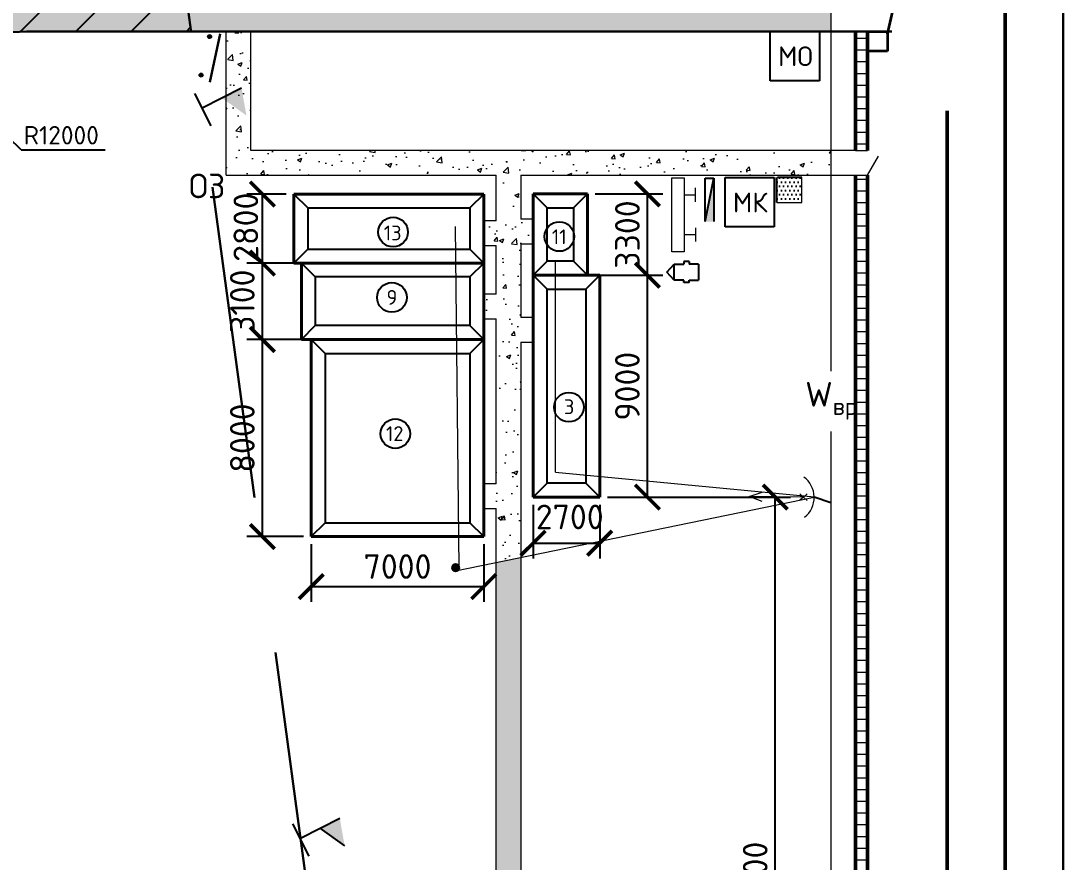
# Model space of a CAD drawing. Header units: millimetres. Extents: x -782 to 10910, y 3841 to 13237.
# Drawn here: x 6469.5 to 6554, y 9159.2 to 9227.5 of the extents above; entities that cross this region are included whole.
import ezdxf

# ---------------------------------------------------------------- set-up
doc = ezdxf.new("R2010")
doc.units = ezdxf.units.MM
doc.linetypes.add('штриховая2', pattern=[9.525, 6.35, -3.175])
for name, color, linetype, lineweight in [('0.2 сетевой', 7, 'Continuous', 20), ('красный', 1, 'Continuous', 30), ('Оbводка', 1, 'Continuous', 90), ('Тонкая 0.3', 140, 'Continuous', 25)]:
    doc.layers.add(name, color=color, linetype=linetype, lineweight=lineweight)
doc.layers.add('1', color=7, linetype='Continuous')
doc.layers.add('Системный слой', color=7, linetype='Continuous')
doc.styles.add('2.5', font='isocpeur.ttf', dxfattribs={"height": 2})
doc.styles.add('Isocpeur', font='isocpeur.ttf')
doc.dimstyles.new('М500 стройгенп', dxfattribs={"dimtxt": 2, "dimasz": 2, "dimexe": 1.25, "dimexo": 0.625, "dimtad": 1, "dimlfac": 500, "dimtxsty": '2.5', "dimblk": 'ARCHTICK', "dimcen": 2.5, "dimadec": 0, "dimazin": 0, "dimtfac": 1, "dimtmove": 0, "dimatfit": 3, "dimfxl": 1, "dimarcsym": 0})
pattern_1 = [(50, (6851.526, 4552.808), (4.5546167, -0.398477), [0.47625, -5.23875]), (355, (6851.526, 4552.808), (-0.8810855, 4.776421), [0.381, -4.1910146]), (100.45144, (6851.9056, 4552.775), (3.673531, 4.377944), [0.40475, -4.452256]), (46.1842, (6851.526, 4554.078), (6.776976, -1.051058), [0.714375, -7.858125]), (96.63556, (6852.091, 4553.9905), (5.935103, 6.185653), [0.607126, -6.67839]), (351.18415, (6851.526, 4554.078), (5.935103, 6.185653), [0.571499, -6.286493]), (21, (6852.161, 4553.7606), (3.7903598, -2.55663), [0.47625, -5.23875]), (326, (6852.161, 4553.7606), (1.5450507, 4.604699), [0.381, -4.191]), (71.45144, (6852.477, 4553.5475), (5.3354105, 2.0480692), [0.40475, -4.4522484]), (37.5, (6851.526, 4552.808), (0.0772151, 2.11387597), [0, -4.1402, 0, -4.2545, 0, -4.206875]), (7.5, (6851.526, 4552.808), (1.6704916, 2.5045144), [0, -2.4257, 0, -4.04495, 0, -1.603375]), (327.5, (6850.11, 4552.808), (3.3897649, -0.1432186), [0, -1.5875, 0, -4.953, 0, -6.57225]), (317.5, (6849.475, 4552.808), (3.7032295, 0.6356623), [0, -2.06375, 0, -3.2893, 0, -4.66725])]
pattern_2 = [(50, (4026.885, 5926.6053), (3.6436934, -0.3187817), [0.381, -4.191]), (355, (4026.885, 5926.6053), (-0.7048684, 3.821137), [0.3048, -3.3528117]), (100.45144, (4027.1887, 5926.5787), (2.938825, 3.502355), [0.3238002, -3.561805]), (46.1842, (4026.885, 5927.6213), (5.421581, -0.8408466), [0.5715, -6.2865]), (96.63556, (4027.337, 5927.551), (4.748083, 4.9485225), [0.4857005, -5.342712]), (351.18415, (4026.885, 5927.621), (4.748083, 4.9485225), [0.457199, -5.029195]), (21, (4027.393, 5927.3673), (3.0322878, -2.045304), [0.381, -4.191]), (326, (4027.393, 5927.3673), (1.2360406, 3.6837593), [0.3048, -3.3528]), (71.451445, (4027.6458, 5927.197), (4.2683284, 1.6384554), [0.3238002, -3.5617988]), (37.5, (4026.885, 5926.6053), (0.06177207, 1.69110078), [0, -3.31216, 0, -3.4036, 0, -3.3655]), (7.5, (4026.885, 5926.6053), (1.33639325, 2.0036115), [0, -1.94056, 0, -3.23596, 0, -1.2827]), (327.5, (4025.7522, 5926.6053), (2.7118119, -0.1145749), [0, -1.27, 0, -3.9624, 0, -5.2578]), (317.5, (4025.2442, 5926.6053), (2.9625836, 0.5085298), [0, -1.651, 0, -2.63144, 0, -3.7338])]

# ---------------------------------------------------------------- blocks, each defined once
blk = doc.blocks.new('_ArchTick')
at = {"color": 0, "linetype": 'ByBlock', "const_width": 0.15}
blk.add_lwpolyline([(-0.5, -0.5), (0.5, 0.5)], dxfattribs=at)
blk = doc.blocks.new('*D589')
at = {"color": 0, "lineweight": -2, "transparency": 16777216}
for p, q in [((6517.06, 9188.827), (6531.926, 9188.827)), ((6530.676, 9125.797), (6530.676, 9188.827)), ((6520.205, 9125.797), (6531.926, 9125.797))]:
    blk.add_line(p, q, dxfattribs=at)
at = {"layer": 'Defpoints', "color": 0, "lineweight": -3, "transparency": 16777216}
for p in [(6516.435, 9188.827), (6530.676, 9188.827), (6519.58, 9125.797)]:
    blk.add_point(p, dxfattribs=at)
at = {"color": 0, "lineweight": -2, "transparency": 16777216, "xscale": 2, "yscale": 2, "zscale": 2}
for p, rotation in [((6530.676, 9188.827), 90), ((6530.676, 9125.797), 270)]:
    blk.add_blockref('_ArchTick', p, dxfattribs=dict(at, rotation=rotation))
at = {"color": 0, "lineweight": 20, "transparency": 16777216, "insert": (6529.051, 9157.312), "char_height": 2, "attachment_point": 5, "rotation": 90, "style": '2.5'}
blk.add_mtext('38500', dxfattribs=at)
blk = doc.blocks.new('*D611')
at = {"color": 0, "lineweight": -2, "transparency": 16777216}
for p, q in [((6517.06, 9206.827), (6521.557, 9206.827)), ((6520.307, 9188.827), (6520.307, 9206.827)), ((6517.06, 9188.827), (6521.557, 9188.827))]:
    blk.add_line(p, q, dxfattribs=at)
at = {"layer": 'Defpoints', "color": 0, "lineweight": -3, "transparency": 16777216}
for p in [(6516.435, 9206.827), (6520.307, 9206.827), (6516.435, 9188.827)]:
    blk.add_point(p, dxfattribs=at)
at = {"color": 0, "lineweight": -2, "transparency": 16777216, "xscale": 2, "yscale": 2, "zscale": 2}
for p, rotation in [((6520.307, 9206.827), 90), ((6520.307, 9188.827), 270)]:
    blk.add_blockref('_ArchTick', p, dxfattribs=dict(at, rotation=rotation))
at = {"color": 0, "lineweight": 20, "transparency": 16777216, "insert": (6518.682, 9197.827), "char_height": 2, "attachment_point": 5, "rotation": 90, "style": '2.5'}
blk.add_mtext('9000', dxfattribs=at)
blk = doc.blocks.new('*D612')
at = {"color": 0, "lineweight": -2, "transparency": 16777216}
for p, q in [((6516.06, 9213.427), (6521.557, 9213.427)), ((6520.307, 9206.827), (6520.307, 9213.427)), ((6516.06, 9206.827), (6521.557, 9206.827))]:
    blk.add_line(p, q, dxfattribs=at)
at = {"layer": 'Defpoints', "color": 0, "lineweight": -3, "transparency": 16777216}
for p in [(6515.435, 9213.427), (6520.307, 9213.427), (6515.435, 9206.827)]:
    blk.add_point(p, dxfattribs=at)
at = {"color": 0, "lineweight": -2, "transparency": 16777216, "xscale": 2, "yscale": 2, "zscale": 2}
for p, rotation in [((6520.307, 9213.427), 90), ((6520.307, 9206.827), 270)]:
    blk.add_blockref('_ArchTick', p, dxfattribs=dict(at, rotation=rotation))
at = {"color": 0, "lineweight": 20, "transparency": 16777216, "insert": (6518.682, 9210.127), "char_height": 2, "attachment_point": 5, "rotation": 90, "style": '2.5'}
blk.add_mtext('3300', dxfattribs=at)
blk = doc.blocks.new('*D613')
at = {"color": 0, "lineweight": -2, "transparency": 16777216}
for p, q in [((6493.035, 9184.994), (6493.035, 9180.32)), ((6507.035, 9184.994), (6507.035, 9180.32)), ((6493.035, 9181.57), (6507.035, 9181.57))]:
    blk.add_line(p, q, dxfattribs=at)
at = {"layer": 'Defpoints', "color": 0, "lineweight": -3, "transparency": 16777216}
for p in [(6493.035, 9185.619), (6507.035, 9185.619), (6507.035, 9181.57)]:
    blk.add_point(p, dxfattribs=at)
at = {"color": 0, "lineweight": -2, "transparency": 16777216, "xscale": 2, "yscale": 2, "zscale": 2, "rotation": 180}
blk.add_blockref('_ArchTick', (6493.035, 9181.57), dxfattribs=at)
at = {"color": 0, "lineweight": -2, "transparency": 16777216, "xscale": 2, "yscale": 2, "zscale": 2}
blk.add_blockref('_ArchTick', (6507.035, 9181.57), dxfattribs=at)
at = {"color": 0, "lineweight": 20, "transparency": 16777216, "insert": (6500.035, 9183.195), "char_height": 2, "attachment_point": 5, "style": '2.5'}
blk.add_mtext('7000', dxfattribs=at)
blk = doc.blocks.new('*D614')
at = {"color": 0, "lineweight": -2, "transparency": 16777216}
for p, q in [((6511.035, 9188.202), (6511.035, 9183.838)), ((6516.435, 9188.202), (6516.435, 9183.838)), ((6511.035, 9185.088), (6516.435, 9185.088))]:
    blk.add_line(p, q, dxfattribs=at)
at = {"layer": 'Defpoints', "color": 0, "lineweight": -3, "transparency": 16777216}
for p in [(6511.035, 9188.827), (6516.435, 9188.827), (6516.435, 9185.088)]:
    blk.add_point(p, dxfattribs=at)
at = {"color": 0, "lineweight": -2, "transparency": 16777216, "xscale": 2, "yscale": 2, "zscale": 2, "rotation": 180}
blk.add_blockref('_ArchTick', (6511.035, 9185.088), dxfattribs=at)
at = {"color": 0, "lineweight": -2, "transparency": 16777216, "xscale": 2, "yscale": 2, "zscale": 2}
blk.add_blockref('_ArchTick', (6516.435, 9185.088), dxfattribs=at)
at = {"color": 0, "lineweight": 20, "transparency": 16777216, "insert": (6514.004, 9187.216), "char_height": 2, "attachment_point": 5, "style": '2.5'}
blk.add_mtext('2700', dxfattribs=at)
blk = doc.blocks.new('*D615')
at = {"color": 0, "lineweight": -2, "transparency": 16777216}
for p, q in [((6492.41, 9201.619), (6487.823, 9201.619)), ((6489.073, 9185.619), (6489.073, 9201.619)), ((6492.41, 9185.619), (6487.823, 9185.619))]:
    blk.add_line(p, q, dxfattribs=at)
at = {"layer": 'Defpoints', "color": 0, "lineweight": -3, "transparency": 16777216}
for p in [(6489.073, 9201.619), (6493.035, 9201.619), (6493.035, 9185.619)]:
    blk.add_point(p, dxfattribs=at)
at = {"color": 0, "lineweight": -2, "transparency": 16777216, "xscale": 2, "yscale": 2, "zscale": 2}
for p, rotation in [((6489.073, 9201.619), 90), ((6489.073, 9185.619), 270)]:
    blk.add_blockref('_ArchTick', p, dxfattribs=dict(at, rotation=rotation))
at = {"color": 0, "lineweight": 20, "transparency": 16777216, "insert": (6487.448, 9193.619), "char_height": 2, "attachment_point": 5, "rotation": 90, "style": '2.5'}
blk.add_mtext('8000', dxfattribs=at)
blk = doc.blocks.new('*D616')
at = {"color": 0, "lineweight": -2, "transparency": 16777216}
for p, q in [((6491.613, 9207.819), (6487.823, 9207.819)), ((6489.073, 9201.622), (6489.073, 9207.819)), ((6491.613, 9201.622), (6487.823, 9201.622))]:
    blk.add_line(p, q, dxfattribs=at)
at = {"layer": 'Defpoints', "color": 0, "lineweight": -3, "transparency": 16777216}
for p in [(6489.073, 9207.819), (6492.238, 9207.819), (6492.238, 9201.622)]:
    blk.add_point(p, dxfattribs=at)
at = {"color": 0, "lineweight": -2, "transparency": 16777216, "xscale": 2, "yscale": 2, "zscale": 2}
for p, rotation in [((6489.073, 9207.819), 90), ((6489.073, 9201.622), 270)]:
    blk.add_blockref('_ArchTick', p, dxfattribs=dict(at, rotation=rotation))
at = {"color": 0, "lineweight": 20, "transparency": 16777216, "insert": (6487.448, 9204.72), "char_height": 2, "attachment_point": 5, "rotation": 90, "style": '2.5'}
blk.add_mtext('3100', dxfattribs=at)
blk = doc.blocks.new('*D617')
at = {"color": 0, "lineweight": -2, "transparency": 16777216}
for p, q in [((6491.01, 9213.419), (6487.823, 9213.419)), ((6489.073, 9207.819), (6489.073, 9213.419)), ((6491.01, 9207.819), (6487.823, 9207.819))]:
    blk.add_line(p, q, dxfattribs=at)
at = {"layer": 'Defpoints', "color": 0, "lineweight": -3, "transparency": 16777216}
for p in [(6489.073, 9213.419), (6491.635, 9213.419), (6491.635, 9207.819)]:
    blk.add_point(p, dxfattribs=at)
at = {"color": 0, "lineweight": -2, "transparency": 16777216, "xscale": 2, "yscale": 2, "zscale": 2}
for p, rotation in [((6489.073, 9213.419), 90), ((6489.073, 9207.819), 270)]:
    blk.add_blockref('_ArchTick', p, dxfattribs=dict(at, rotation=rotation))
at = {"color": 0, "lineweight": 20, "transparency": 16777216, "insert": (6487.733, 9210.723), "char_height": 2, "attachment_point": 5, "rotation": 90, "style": '2.5'}
blk.add_mtext('2800', dxfattribs=at)

msp = doc.modelspace()

# ---------------------------------------------------------------- hatches: boundary and pattern name
at = {"lineweight": 20}
h = msp.add_hatch(dxfattribs=at)
h.set_pattern_fill('AR-CONC', color=256, scale=0.02)
h.set_pattern_definition(pattern_2)
h.paths.add_polyline_path([(6513.781172, 9021.404385), (6512.781172, 9021.404385), (6512.781172, 9025.404375), (6513.781172, 9025.404375), (6513.781172, 9027.404375), (6512.781172, 9027.404375), (6512.781172, 9031.404365), (6513.781172, 9031.404365), (6513.781172, 9033.404365), (6512.781172, 9033.404365), (6512.781172, 9037.404355), (6513.781172, 9037.404355), (6513.781172, 9039.404355), (6512.781172, 9039.404355), (6512.781172, 9042.764344), (6513.781172, 9042.764344), (6513.781172, 9044.764344), (6512.781172, 9044.764344), (6512.781172, 9048.601544), (6510.781172, 9048.601544), (6510.781172, 9021.404385), (6492.070904, 9021.404385), (6492.070904, 9028.01465), (6510.781172, 9028.01465), (6510.781172, 9030.01465), (6508.270877, 9030.01465), (6508.270877, 9031.014535), (6506.270877, 9031.014592), (6506.270877, 9030.01465), (6502.870886, 9030.01465), (6502.870886, 9031.01465), (6500.870886, 9031.01465), (6500.870886, 9030.01465), (6497.470895, 9030.01465), (6497.470895, 9031.01465), (6495.470895, 9031.01465), (6495.470895, 9030.01465), (6492.070904, 9030.01465), (6492.070904, 9031.01465), (6490.070904, 9031.01465), (6490.070904, 9030.01465), (6490.070904, 9028.01465), (6490.070904, 9016.61547), (6492.070904, 9016.61547), (6492.070904, 9019.404385), (6510.781172, 9019.404385), (6510.781172, 9016.61547), (6512.781172, 9016.61547), (6512.781172, 9019.404385), (6513.781172, 9019.404385)])
h.paths.add_polyline_path([(6512.781172, 9050.814465), (6510.035111, 9050.814465), (6510.035111, 9053.551762), (6508.035111, 9053.551762), (6508.035111, 9048.814465), (6510.781172, 9048.814465), (6510.781172, 9048.601544), (6512.781172, 9048.601544)])
h.paths.add_polyline_path([(6510.035111, 9057.142529), (6508.035111, 9057.142529), (6508.035111, 9053.551762), (6510.035111, 9053.551762)])
h.paths.add_polyline_path([(6510.035111, 9106.48407), (6513.172605, 9106.48407), (6513.172605, 9108.48407), (6510.035111, 9108.48407), (6510.035111, 9119.838838), (6508.035111, 9118.245306), (6508.035111, 9099.699074), (6507.035111, 9099.699074), (6507.035111, 9097.699074), (6508.035111, 9097.699074), (6508.035111, 9093.924772), (6507.035111, 9093.924772), (6507.035111, 9092.441175), (6507.035111, 9091.924772), (6508.035111, 9091.924772), (6508.035111, 9088.169466), (6507.035111, 9088.169466), (6507.035111, 9086.841184), (6507.035111, 9086.169466), (6508.035111, 9086.169466), (6508.035111, 9057.142529), (6510.035111, 9057.142529)])
h.paths.add_polyline_path([(6510.035111, 9154.325265), (6508.035111, 9154.325265), (6508.035111, 9152.334496), (6510.035111, 9152.334496)])
h.paths.add_polyline_path([(6510.035111, 9156.316034), (6508.035111, 9156.316034), (6508.035111, 9154.325265), (6510.035111, 9154.325265)])
h.paths.add_polyline_path([(6510.035111, 9183.905936), (6508.035111, 9183.494355), (6508.035111, 9156.316034), (6510.035111, 9156.316034)])
h.paths.add_polyline_path([(6360.57102, 9024.340223), (6363.571015, 9024.340223), (6363.571015, 9027.220218), (6360.57102, 9027.220218)], flags=9)
h.paths.add_polyline_path([(6357.528508, 9214.556619), (6360.768503, 9214.556619), (6360.768503, 9217.436615), (6357.528508, 9217.436615)], flags=9)
h.paths.add_polyline_path([(6231.332662, 9218.900235), (6234.572656, 9218.900235), (6234.572656, 9221.78023), (6231.332662, 9221.78023)], flags=9)
h.paths.add_polyline_path([(6231.272662, 9024.340223), (6234.632656, 9024.340223), (6234.632656, 9027.220218), (6231.272662, 9027.220218)], flags=9)
h.paths.add_polyline_path([(6471.45222, 9024.340223), (6474.692215, 9024.340223), (6474.692215, 9027.220218), (6471.45222, 9027.220218)], flags=9)
h.paths.add_polyline_path([(6490.987901, 9218.900235), (6493.987896, 9218.900235), (6493.987896, 9221.78023), (6490.987901, 9221.78023)], flags=9)
h.paths.add_polyline_path([(6517.79397, 9051.516969), (6521.99397, 9051.516969), (6521.99397, 9056.316969), (6517.79397, 9056.316969)], flags=9)
h.paths.add_polyline_path([(6517.723695, 9055.572645), (6521.923695, 9055.572645), (6521.923695, 9060.372645), (6517.723695, 9060.372645)], flags=9)
h.paths.add_polyline_path([(6208.176784, 9114.453668), (6213.196784, 9114.453668), (6213.196784, 9120.067002), (6208.176784, 9120.067002)], flags=9)
h.paths.add_polyline_path([(6365.325555, 9253.671465), (6370.345555, 9253.671465), (6370.345555, 9259.284798), (6365.325555, 9259.284798)], flags=9)
h.paths.add_polyline_path([(6516.251567, 9149.195588), (6519.451567, 9149.195588), (6519.451567, 9153.995588), (6516.251567, 9153.995588)], flags=9)
h.paths.add_polyline_path([(6516.562407, 9152.152843), (6519.162407, 9152.152843), (6519.162407, 9156.952843), (6516.562407, 9156.952843)], flags=9)
h.paths.add_polyline_path([(6516.415697, 9155.066176), (6519.015697, 9155.066176), (6519.015697, 9159.866176), (6516.415697, 9159.866176)], flags=9)
h.paths.add_polyline_path([(6495.873183, 9092.355936), (6499.233177, 9092.355936), (6499.233177, 9095.235931), (6495.873183, 9095.235931)], flags=9)
h.paths.add_polyline_path([(6495.873183, 9052.224711), (6499.353177, 9052.224711), (6499.353177, 9055.104706), (6495.873183, 9055.104706)], flags=9)
h.paths.add_polyline_path([(6527.263828, 9052.224711), (6530.623822, 9052.224711), (6530.623822, 9055.104706), (6527.263828, 9055.104706)], flags=9)
h.paths.add_polyline_path([(6485.615096, 9239.065095), (6487.655093, 9239.065095), (6487.655093, 9241.94509), (6485.615096, 9241.94509)], flags=9)
h.paths.add_polyline_path([(6519.363728, 9132.893055), (6521.403725, 9132.893055), (6521.403725, 9135.77305), (6519.363728, 9135.77305)], flags=9)
h.paths.add_polyline_path([(6518.932387, 9095.392238), (6520.972384, 9095.392238), (6520.972384, 9098.272233), (6518.932387, 9098.272233)], flags=9)
h.paths.add_polyline_path([(6500.354024, 9035.791606), (6501.914022, 9035.791606), (6501.914022, 9038.671602), (6500.354024, 9038.671602)], flags=25)
h.paths.add_polyline_path([(6489.934946, 9036.095319), (6491.374944, 9036.095319), (6491.374944, 9038.975315), (6489.934946, 9038.975315)], flags=9)
h.paths.add_polyline_path([(6494.954033, 9035.791606), (6496.514031, 9035.791606), (6496.514031, 9038.671602), (6494.954033, 9038.671602)], flags=25)
h.paths.add_polyline_path([(6512.254757, 9208.566535), (6514.054754, 9208.566535), (6514.054754, 9211.446531), (6512.254757, 9211.446531)], flags=9)
h.paths.add_polyline_path([(6518.91799, 9042.751817), (6520.357988, 9042.751817), (6520.357988, 9045.631812), (6518.91799, 9045.631812)], flags=9)
h.paths.add_polyline_path([(6506.944759, 9235.949613), (6509.104755, 9235.949613), (6509.104755, 9238.829609), (6506.944759, 9238.829609)], flags=9)
h.paths.add_polyline_path([(6500.82283, 9120.110239), (6502.862826, 9120.110239), (6502.862826, 9122.990234), (6500.82283, 9122.990234)], flags=9)
h.paths.add_polyline_path([(6496.686391, 9240.311002), (6498.726387, 9240.311002), (6498.726387, 9243.190998), (6496.686391, 9243.190998)], flags=9)
h.paths.add_polyline_path([(6503.568085, 9086.684285), (6505.008082, 9086.684285), (6505.008082, 9089.564281), (6503.568085, 9089.564281)], flags=9)
h.paths.add_polyline_path([(6519.510105, 9019.879181), (6520.710103, 9019.879181), (6520.710103, 9022.759176), (6519.510105, 9022.759176)], flags=9)
h.paths.add_polyline_path([(6513.239592, 9194.776921), (6514.67959, 9194.776921), (6514.67959, 9197.656917), (6513.239592, 9197.656917)], flags=9)
h.paths.add_polyline_path([(6498.624572, 9208.88051), (6500.664569, 9208.88051), (6500.664569, 9211.760506), (6498.624572, 9211.760506)], flags=9)
h.paths.add_polyline_path([(6498.78591, 9192.596245), (6500.825907, 9192.596245), (6500.825907, 9195.47624), (6498.78591, 9195.47624)], flags=9)
h.paths.add_polyline_path([(6498.863272, 9203.6489), (6500.30327, 9203.6489), (6500.30327, 9206.528895), (6498.863272, 9206.528895)], flags=9)
h.paths.add_polyline_path([(6510.659934, 9001.033636), (6512.099931, 9001.033636), (6512.099931, 9003.913631), (6510.659934, 9003.913631)], flags=9)
h.paths.add_polyline_path([(6519.279173, 9031.96328), (6520.479171, 9031.96328), (6520.479171, 9034.843275), (6519.279173, 9034.843275)], flags=9)
h.paths.add_polyline_path([(6519.510105, 9025.879171), (6520.710103, 9025.879171), (6520.710103, 9028.759166), (6519.510105, 9028.759166)], flags=9)
h.paths.add_polyline_path([(6518.91799, 9037.351826), (6520.357988, 9037.351826), (6520.357988, 9040.231821), (6518.91799, 9040.231821)], flags=9)
h.paths.add_polyline_path([(6505.701501, 9036.45192), (6507.741498, 9036.45192), (6507.741498, 9039.331915), (6505.701501, 9039.331915)], flags=25)
h.paths.add_polyline_path([(6503.568085, 9097.884267), (6505.008082, 9097.884267), (6505.008082, 9100.764262), (6503.568085, 9100.764262)], flags=9)
h.paths.add_polyline_path([(6503.568085, 9092.284276), (6505.008082, 9092.284276), (6505.008082, 9095.164271), (6503.568085, 9095.164271)], flags=9)
h.paths.add_polyline_path([(6508.035111, 9152.334496), (6508.035111, 9118.245306), (6510.035111, 9119.838838), (6510.035111, 9152.334496)])
h = msp.add_hatch(dxfattribs=at)
h.set_pattern_fill('ANSI31', color=256, scale=0.3, angle=135)
h.set_pattern_definition([(180, (4026.8851, 5926.6053), (-2e-16, -0.9525), [])])
h.paths.add_polyline_path([(6538.172605, 9259.344312), (6537.172605, 9258.344312), (6537.172605, 9233.61547), (6538.172605, 9233.61547)])
h.paths.add_polyline_path([(6538.172605, 9053.551762), (6537.172605, 9053.551762), (6537.172605, 9016.61547), (6538.172605, 9016.61547)])
h.paths.add_polyline_path([(6538.172605, 9009.61547), (6537.172605, 9009.61547), (6537.172605, 8986.401359), (6538.172605, 8985.401359)])
h.paths.add_polyline_path([(6538.172605, 9057.142529), (6537.172605, 9057.142529), (6537.172605, 9053.551762), (6538.172605, 9053.551762)])
h.paths.add_polyline_path([(6538.172605, 9152.334496), (6537.172605, 9152.334496), (6537.172605, 9057.142529), (6538.172605, 9057.142529)])
h.paths.add_polyline_path([(6538.172605, 9154.325265), (6537.172605, 9154.325265), (6537.172605, 9152.334496), (6538.172605, 9152.334496)])
h.paths.add_polyline_path([(6538.172605, 9156.316034), (6537.172605, 9156.316034), (6537.172605, 9154.325265), (6538.172605, 9154.325265)])
h.paths.add_polyline_path([(6538.172605, 9226.61547), (6537.172605, 9226.61547), (6537.172605, 9218.568271), (6538.172605, 9218.568271)])
h.paths.add_polyline_path([(6537.172605, 9216.939077), (6538.172605, 9216.939077), (6538.172605, 9218.568271), (6537.172605, 9218.568271)])
h.paths.add_polyline_path([(6538.172605, 9214.939077), (6537.172605, 9214.939077), (6537.172605, 9156.316034), (6538.172605, 9156.316034)])
at = {"lineweight": 25}
h = msp.add_hatch(dxfattribs=at)
h.set_pattern_fill('AR-CONC', color=256, scale=0.025)
h.set_pattern_definition(pattern_1)
edge = h.paths.add_edge_path()
edge.add_line((6498.522421, 9239.61547), (6482.522421, 9239.61547))
edge.add_arc((6472.130116, 9245.61547), 12, 322.94344259, 330, ccw=False)
edge.add_line((6481.706609, 9238.384233), (6483.300888, 9226.61547))
edge.add_line((6483.300888, 9226.61547), (6488.14828, 9226.61547))
edge.add_line((6488.14828, 9226.61547), (6535.172605, 9226.61547))
edge.add_line((6535.172605, 9226.61547), (6535.172605, 9233.61547))
edge.add_line((6535.172605, 9233.61547), (6532.168343, 9233.61547))
edge.add_line((6532.168343, 9233.61547), (6508.914725, 9233.61547))
edge.add_arc((6508.914725, 9245.61547), 12, 210, 270, ccw=False)
edge = h.paths.add_edge_path()
edge.add_arc((6472.130116, 9245.61547), 12, 270, 322.94344259, ccw=False)
edge.add_line((6472.130116, 9233.61547), (6242.782486, 9233.61547))
edge.add_line((6242.782486, 9233.61547), (6241.825525, 9226.61547))
edge.add_line((6241.825525, 9226.61547), (6260.671008, 9226.61547))
edge.add_arc((6260.671008, 9214.615084), 12.000386, 43.87205531, 90, ccw=False)
edge.add_line((6269.321957, 9222.931955), (6269.472099, 9224.030218))
edge.add_arc((6269.688817, 9225.61547), 1.599997, 180, 262.21542913, ccw=False)
edge.add_arc((6269.688817, 9225.61547), 1.599997, 0, 180, ccw=False)
edge.add_line((6271.288814, 9225.61547), (6453.871122, 9225.61547))
edge.add_arc((6455.471119, 9225.61547), 1.599997, 0, 180, ccw=False)
edge.add_arc((6455.471119, 9225.61547), 1.599997, -83.51900907, 0, ccw=False)
edge.add_line((6455.651717, 9224.025698), (6455.969685, 9221.678496))
edge.add_arc((6465.736596, 9216.209558), 11.19383, 68.24656364, 150.75355209, ccw=False)
edge.add_line((6469.885177, 9226.606245), (6483.300888, 9226.61547))
edge.add_line((6483.300888, 9226.61547), (6481.706609, 9238.384233))
edge = h.paths.add_edge_path(flags=16)
edge.add_arc((6247.989412, 9227.743028), 0.16, 0, 360)
h.paths.add_polyline_path([(6383.454763, 9225.01787), (6383.454763, 9231.61787), (6378.654763, 9231.61787), (6378.654763, 9225.01787)], flags=17)
h = msp.add_hatch(dxfattribs=at)
h.set_pattern_fill('ANSI31', color=256)
h.set_pattern_definition([(45, (6851.526, 4552.808), (-2.245064, 2.245064), [])])
h.paths.add_polyline_path([(6483.334411, 9016.61547), (6477.797726, 9016.61547), (6477.797726, 9009.61547), (6482.37745, 9009.61547)])
h.paths.add_polyline_path([(6455.687315, 9019.200794), (6456.000766, 9021.499274, -0.033531004), (6453.579968, 9023.61547), (6271.579968, 9023.61547, -0.033546474), (6269.15799, 9021.498375), (6269.472099, 9019.200722, -0.454591532), (6271.288814, 9017.61547), (6453.871122, 9017.61547, -0.454492205)])
h.paths.add_polyline_path([(6481.777404, 9237.86163), (6480.697928, 9237.968929, -0.097320235), (6472.527177, 9233.622041), (6242.782491, 9233.615504), (6241.687304, 9225.604406, -0.071737884), (6248.463912, 9226.615189), (6254.609405, 9226.644907, -0.164269753), (6269.15799, 9221.732565), (6269.472099, 9224.030218, -0.374956444), (6268.088819, 9225.61547, -1), (6271.288814, 9225.61547), (6453.871122, 9225.61547, -1), (6457.071117, 9225.61547, -0.381458001), (6455.651717, 9224.025698), (6455.969685, 9221.678496, -0.164703998), (6470.550531, 9226.61547), (6483.300888, 9226.61547)])
h.paths.add_polyline_path([(6247.829412, 9227.743028, -1), (6248.149412, 9227.743028, -1)], flags=16)
h.paths.add_polyline_path([(6455.651717, 9224.025698, -0.447745786), (6453.871122, 9225.61547), (6271.288814, 9225.61547, -0.454591532), (6269.472099, 9224.030218), (6269.15799, 9221.732565, -0.033546474), (6271.579968, 9219.61547), (6453.609888, 9219.6159, -0.032682346), (6455.969685, 9221.678496)])
h.paths.add_polyline_path([(6383.454763, 9225.01787), (6383.454763, 9231.61787), (6378.654763, 9231.61787), (6378.654763, 9225.01787)], flags=24)
h.paths.add_polyline_path([(6383.454763, 9217.669368), (6383.454763, 9224.269368), (6378.654763, 9224.269368), (6378.654763, 9217.669368)], flags=9)
h.paths.add_polyline_path([(6283.517122, 9217.94047), (6289.717122, 9217.94047), (6289.717122, 9222.74047), (6283.517122, 9222.74047)], flags=9)
at = {"lineweight": 20}
h = msp.add_hatch(dxfattribs=at)
h.set_pattern_fill('AR-CONC', color=256, scale=0.025)
h.set_pattern_definition(pattern_1)
h.paths.add_polyline_path([(6535.172605, 9016.61547), (6483.334411, 9016.61547), (6482.37745, 9009.61547), (6535.172605, 9009.61547)])
edge = h.paths.add_edge_path()
edge.add_line((6483.334411, 9016.61547), (6464.488928, 9016.61547))
edge.add_arc((6464.488928, 9028.615856), 12.000386, 223.86662461, 270, ccw=False)
edge.add_line((6455.837191, 9020.299805), (6455.687315, 9019.200794))
edge.add_arc((6455.471119, 9017.61547), 1.599997, 0, 82.23429528, ccw=False)
edge.add_arc((6455.471119, 9017.61547), 1.599997, -180, 0, ccw=False)
edge.add_line((6453.871122, 9017.61547), (6271.288814, 9017.61547))
edge.add_arc((6269.688817, 9017.61547), 1.599997, -180, 0, ccw=False)
edge.add_arc((6269.688817, 9017.61547), 1.599997, 97.78457087, 180, ccw=False)
edge.add_line((6269.472099, 9019.200722), (6269.321957, 9020.298985))
edge.add_arc((6260.671008, 9028.615856), 12.000386, 270, 316.12794469, ccw=False)
edge.add_line((6260.671008, 9016.61547), (6241.825525, 9016.61547))
edge.add_line((6241.825525, 9016.61547), (6242.782486, 9009.61547))
edge.add_line((6242.782486, 9009.61547), (6482.37745, 9009.61547))
edge.add_line((6482.37745, 9009.61547), (6483.334411, 9016.61547))
edge = h.paths.add_edge_path()
edge.add_arc((6464.488928, 9028.615856), 12.000386, 204.62550124, 223.86662461, ccw=False)
edge.add_line((6453.579968, 9023.61547), (6360.832219, 9023.61547))
edge.add_arc((6359.698326, 9024.008259), 1.199998, 199.10645728, 340.89354272, ccw=False)
edge.add_line((6358.564434, 9023.61547), (6271.579968, 9023.61547))
edge.add_arc((6260.671008, 9028.615856), 12.000386, 316.12794469, 335.37449876, ccw=False)
edge.add_line((6269.321957, 9020.298985), (6269.472099, 9019.200722))
edge.add_arc((6269.688817, 9017.61547), 1.599997, 0, 97.78457087, ccw=False)
edge.add_line((6271.288814, 9017.61547), (6453.871122, 9017.61547))
edge.add_arc((6455.471119, 9017.61547), 1.599997, 82.23429528, 180, ccw=False)
edge.add_line((6455.687315, 9019.200794), (6455.837191, 9020.299805))
edge = h.paths.add_edge_path()
edge.add_line((6482.352619, 9233.61547), (6242.782486, 9233.61547))
edge.add_line((6242.782486, 9233.61547), (6241.825525, 9226.61547))
edge.add_line((6241.825525, 9226.61547), (6260.671008, 9226.61547))
edge.add_arc((6260.671008, 9214.615084), 12.000386, 43.87205531, 90, ccw=False)
edge.add_line((6269.321957, 9222.931955), (6269.472099, 9224.030218))
edge.add_arc((6269.688817, 9225.61547), 1.599997, 180, 262.21542913, ccw=False)
edge.add_arc((6269.688817, 9225.61547), 1.599997, 0, 180, ccw=False)
edge.add_line((6271.288814, 9225.61547), (6453.871122, 9225.61547))
edge.add_arc((6455.471119, 9225.61547), 1.599997, 0, 180, ccw=False)
edge.add_arc((6455.471119, 9225.61547), 1.599997, -83.51900907, 0, ccw=False)
edge.add_line((6455.651717, 9224.025698), (6455.969685, 9221.678496))
edge.add_arc((6515.411446, 9128.924688), 110.1662, 117.53133097, 122.65399107, ccw=False)
edge.add_line((6464.488928, 9226.61547), (6483.300888, 9226.61547))
edge.add_line((6483.300888, 9226.61547), (6482.352619, 9233.61547))
edge = h.paths.add_edge_path()
edge.add_line((6242.782486, 9233.61547), (6233.531591, 9233.61547))
edge.add_line((6233.531591, 9233.61547), (6233.535704, 9226.222901))
edge.add_arc((6236.579968, 9214.61547), 12, 90, 104.69589657, ccw=False)
edge.add_line((6236.579968, 9226.61547), (6241.825525, 9226.61547))
edge.add_line((6241.825525, 9226.61547), (6242.782486, 9233.61547))
edge = h.paths.add_edge_path()
edge.add_line((6455.969685, 9221.678496), (6455.651717, 9224.025698))
edge.add_arc((6455.471119, 9225.61547), 1.599997, 180, 276.48099093, ccw=False)
edge.add_line((6453.871122, 9225.61547), (6271.288814, 9225.61547))
edge.add_arc((6269.688817, 9225.61547), 1.599997, -97.78457087, 0, ccw=False)
edge.add_line((6269.472099, 9224.030218), (6269.321957, 9222.931955))
edge.add_arc((6260.671008, 9214.615084), 12.000386, 24.62550124, 43.87205531, ccw=False)
edge.add_line((6271.579968, 9219.61547), (6356.189837, 9219.61547))
edge.add_arc((6356.775815, 9218.568271), 1.199998, 60.7700888, 119.2299112, ccw=False)
edge.add_line((6357.361792, 9219.61547), (6453.579968, 9219.61547))
edge.add_arc((6455.720235, 9219.551864), 2.141212, 83.30987815, 178.29773268, ccw=False)
h.paths.add_polyline_path([(6357.528508, 9218.900235), (6360.768503, 9218.900235), (6360.768503, 9219.61547), (6357.528508, 9219.61547)])
h.paths.add_polyline_path([(6483.300888, 9226.61547), (6535.172605, 9226.61547), (6535.172605, 9233.61547), (6482.352619, 9233.61547)])
edge = h.paths.add_edge_path()
edge.add_arc((6241.579968, 9209.61547), 24, 109.59180627, 180)
edge.add_line((6217.579968, 9209.61547), (6217.579968, 9033.61547))
edge.add_arc((6241.579968, 9033.61547), 24, 180, 270)
edge.add_line((6241.579968, 9009.61547), (6242.782486, 9009.61547))
edge.add_line((6242.782486, 9009.61547), (6241.825525, 9016.61547))
edge.add_line((6241.825525, 9016.61547), (6236.579968, 9016.61547))
edge.add_arc((6213.609405, 9005.644907), 25.455844, 25.52877937, 64.47122063)
edge.add_line((6224.579968, 9028.61547), (6224.579968, 9214.61547))
edge.add_arc((6236.579968, 9214.61547), 12, 104.69589657, 180, ccw=False)
edge.add_line((6233.535704, 9226.222901), (6233.532364, 9232.226))
at = {"lineweight": 25}
h = msp.add_hatch(dxfattribs=at)
h.set_pattern_fill('AR-CONC', color=256, scale=0.025)
h.set_pattern_definition(pattern_1)
h.paths.add_polyline_path([(6268.088819, 9017.61547, -0.374956444), (6269.472099, 9019.200722), (6269.321957, 9020.298985, -0.204033738), (6260.671008, 9016.61547), (6248.579968, 9016.61547, -0.072953131), (6241.687304, 9017.626534), (6242.782486, 9009.61547), (6476.297726, 9009.61547), (6476.297726, 9016.61547), (6464.488928, 9016.61547, -0.077886135), (6460.81763, 9017.190847), (6457.066094, 9017.488796, -0.96113778), (6453.871122, 9017.61547), (6271.288814, 9017.61547, -1)])
h.paths.add_polyline_path([(6218.011359, 9101.681619), (6224.611359, 9101.681619), (6224.611359, 9106.481619), (6218.011359, 9106.481619)], flags=24)
h.paths.add_polyline_path([(6219.504968, 9032.51418), (6226.104968, 9032.51418), (6226.104968, 9037.31418), (6219.504968, 9037.31418)], flags=24)
h.paths.add_polyline_path([(6217.393007, 9153.651999), (6221.083001, 9153.651999), (6221.083001, 9157.971991), (6217.393007, 9157.971991)], flags=9)
h.paths.add_polyline_path([(6383.454763, 9010.71307), (6383.454763, 9017.31307), (6378.654763, 9017.31307), (6378.654763, 9010.71307)], flags=24)
edge = h.paths.add_edge_path()
edge.add_arc((6241.579968, 9209.61547), 24, 109.59160183, 180)
edge.add_line((6217.579968, 9209.61547), (6217.579968, 9033.61547))
edge.add_arc((6241.579968, 9033.61547), 24, 180, 270)
edge.add_line((6241.579968, 9009.61547), (6242.782486, 9009.61547))
edge.add_line((6242.782486, 9009.61547), (6241.825525, 9016.61547))
edge.add_line((6241.825525, 9016.61547), (6241.687304, 9017.626534))
edge.add_arc((6248.579968, 9040.61547), 24, 180, 253.30994122, ccw=False)
edge.add_line((6224.579968, 9040.61547), (6224.579968, 9214.61547))
edge.add_arc((6236.579968, 9214.61547), 12, 104.69537151, 180, ccw=False)
edge.add_line((6233.53581, 9226.222929), (6233.532445, 9232.226029))
at = {"lineweight": 20}
for points in [[(6484.826221, 9226.350034, 1), (6484.757595, 9226.03748, 1)], [(6484.139956, 9223.224493, 1), (6484.071329, 9222.911939, 1)]]:
    msp.add_hatch(color=7, dxfattribs=at).paths.add_polyline_path(points)
h = msp.add_hatch(dxfattribs=at)
h.set_pattern_fill('AR-CONC', color=256, scale=0.02)
h.set_pattern_definition(pattern_2)
h.paths.add_polyline_path([(6510.035111, 9209.370242), (6511.035111, 9209.370242), (6511.035111, 9211.370242), (6510.035111, 9211.370242), (6510.035111, 9214.939077), (6535.172605, 9214.939077), (6535.172605, 9216.939077), (6488.14828, 9216.939077), (6488.14828, 9218.568271), (6486.14828, 9218.568271), (6486.14828, 9214.939077), (6508.035111, 9214.939077), (6508.035111, 9211.238263), (6507.035111, 9211.238263), (6507.035111, 9209.238263), (6508.035111, 9209.238263), (6508.035111, 9205.294914), (6507.035111, 9205.294914), (6507.035111, 9203.294914), (6508.035111, 9203.294914), (6508.035111, 9189.91037), (6507.035111, 9189.91037), (6507.035111, 9187.91037), (6508.035111, 9187.91037), (6508.035111, 9183.494355), (6510.035111, 9183.905936), (6510.035111, 9201.403585), (6511.035111, 9201.403585), (6511.035111, 9203.403585), (6510.035111, 9203.403585)])
h.paths.add_polyline_path([(6488.14828, 9226.61547), (6486.14828, 9226.61547), (6486.14828, 9218.568271), (6488.14828, 9218.568271)])
h = msp.add_hatch(dxfattribs=at)
h.set_pattern_fill('ANSI31', color=256, angle=90)
h.set_pattern_definition([(135, (4026.885, 5926.6053), (-2.245064, -2.245064), [])])
h.paths.add_polyline_path([(6271.579968, 9023.61547, -0.084176912), (6269.321957, 9020.298985), (6269.472099, 9019.200722, -0.454591532), (6271.288814, 9017.61547), (6453.871122, 9017.61547, -0.454492205), (6455.687315, 9019.200794), (6455.837191, 9020.299805, -0.084153049), (6453.579968, 9023.61547), (6360.832219, 9023.61547, -0.71189231), (6358.564434, 9023.61547)])
h.paths.add_polyline_path([(6271.288814, 9225.61547, -0.454591532), (6269.472099, 9224.030218), (6269.321957, 9222.931955, -0.084176912), (6271.579968, 9219.61547), (6356.189837, 9219.61547, -0.260759243), (6357.361792, 9219.61547), (6453.579968, 9219.61547, -0.083164554), (6455.804605, 9222.8971), (6455.651717, 9224.025698, -0.447745786), (6453.871122, 9225.61547)])
h.paths.add_polyline_path([(6357.530891, 9218.960623), (6362.930891, 9218.960623), (6362.930891, 9223.760623), (6357.530891, 9223.760623)], flags=9)
h.paths.add_polyline_path([(6491.235542, 9218.314538), (6496.235542, 9218.314538), (6496.235542, 9223.114538), (6491.235542, 9223.114538)], flags=9)
msp.add_hatch(color=7).paths.add_polyline_path([(6525.70594, 9214.706453), (6525.000269, 9211.178099), (6525.70594, 9211.178099)])
at = {"lineweight": 25}
h = msp.add_hatch(color=1, dxfattribs=at)
h.paths.add_polyline_path([(6504.746097, 9183.375568, 0.414213562), (6504.467067, 9183.096538, 0.414213562), (6504.746097, 9182.817507)])
h.paths.add_polyline_path([(6504.746097, 9183.375568), (6504.746097, 9182.817507, 0.414213562), (6505.025128, 9183.096538, 0.414213562)])
at = {"layer": 'Системный слой', "lineweight": 25}
h = msp.add_hatch(dxfattribs=at)
h.set_pattern_fill('DOTS', scale=0.213333, style=0)
h.set_pattern_definition([(0, (5540.245, 9233.34914), (0.16933305, 0.3386661), [0, -0.3386661])])
h.paths.add_polyline_path([(6532.82889, 9214.765993), (6532.82889, 9212.737541), (6530.800437, 9212.737541), (6530.800437, 9214.765993), (6531.204492, 9214.765993)])
at = {"layer": 'Тонкая 0.3', "ltscale": 5}
for points in [[(6487.383028, 9222.030771), (6485.786108, 9221.219361), (6487.780346, 9219.789003)], [(6495.351935, 9162.770504), (6493.755015, 9161.959094), (6495.749253, 9160.528736)]]:
    msp.add_hatch(color=7, dxfattribs=at).paths.add_polyline_path(points)

# ---------------------------------------------------------------- linework, layer by layer
at = {"color": 3, "lineweight": 50}
msp.add_line((6549.327, 9264.611489), (6549.327, 9155.925263), dxfattribs=at)
at = {"color": 1, "lineweight": 30}
msp.add_line((6554.030123, 9264.611489), (6554.030123, 9114.974658), dxfattribs=at)
at = {"color": 240, "lineweight": 20, "true_color": 0xed1f24}
for p, q in [((6535.172605, 9256.344265), (6535.172605, 9199.053887)), ((6505.025128, 9183.096538), (6504.746097, 9210.776938)), ((6512.8523, 9190.842762), (6512.8523, 9207.957925)), ((6535.172605, 9194.161298), (6535.172605, 8988.401355)), ((6512.8523, 9190.842762), (6533.837901, 9188.844297)), ((6533.838295, 9188.804405), (6504.746097, 9182.817507))]:
    msp.add_line(p, q, dxfattribs=at)
at = {"linetype": 'штриховая2', "lineweight": 30, "ltscale": 4}
msp.add_line((6479.900322, 9251.718001), (6500.055386, 9102.93596), dxfattribs=at)
at = {"lineweight": 35}
for p, q in [((6539.772603, 9226.40181), (6540.544106, 9229.731274)), ((6538.172605, 9226.61547), (6539.772603, 9226.61547)), ((6539.772603, 9226.61547), (6539.772603, 9225.015473)), ((6539.772603, 9225.015473), (6538.172605, 9225.015473))]:
    msp.add_line(p, q, dxfattribs=at)
at = {"lineweight": 30}
for p, q in [((6488.14828, 9226.61547), (6470.550531, 9226.61547)), ((6540.127124, 9226.61547), (6488.14828, 9226.61547))]:
    msp.add_line(p, q, dxfattribs=at)
at = {"color": 7, "lineweight": 30}
msp.add_line((6484.801244, 9222.505957), (6485.659077, 9226.412883), dxfattribs=at)
at = {"lineweight": 20}
for p, q in [((6486.14828, 9214.939077), (6486.14828, 9226.61547)), ((6488.14828, 9216.939077), (6488.14828, 9226.61547)), ((6537.172605, 9216.939077), (6488.14828, 9216.939077)), ((6537.172605, 9216.939077), (6538.172605, 9216.939077)), ((6538.172605, 9214.939077), (6539.065093, 9216.484912)), ((6486.14828, 9214.939077), (6508.035111, 9214.939077)), ((6508.035111, 9211.238263), (6508.035111, 9214.939077)), ((6510.035111, 9214.939077), (6510.035111, 9211.370242)), ((6510.035111, 9214.939077), (6537.172605, 9214.939077)), ((6537.172605, 9214.939077), (6538.172605, 9214.939077)), ((6532.82889, 9212.737541), (6532.82889, 9214.765993)), ((6530.800437, 9212.737541), (6532.82889, 9212.737541)), ((6508.035111, 9211.238263), (6507.035111, 9211.238263)), ((6511.035111, 9211.370242), (6510.035111, 9211.370242)), ((6507.035111, 9209.238263), (6508.035111, 9209.238263)), ((6508.035111, 9205.294914), (6508.035111, 9209.238263)), ((6510.035111, 9209.370242), (6510.035111, 9203.403585)), ((6510.035111, 9209.370242), (6511.035111, 9209.370242)), ((6508.035111, 9205.294914), (6507.035111, 9205.294914)), ((6507.035111, 9203.294914), (6508.035111, 9203.294914)), ((6508.035111, 9189.91037), (6508.035111, 9203.294914)), ((6511.035111, 9203.403585), (6510.035111, 9203.403585)), ((6510.035111, 9201.403585), (6510.035111, 9125.403195)), ((6510.035111, 9201.403585), (6511.035111, 9201.403585)), ((6508.035111, 9189.91037), (6507.035111, 9189.91037)), ((6507.035111, 9187.91037), (6508.035111, 9187.91037)), ((6508.035111, 9122.390101), (6508.035111, 9187.91037))]:
    msp.add_line(p, q, dxfattribs=at)
at = {"lineweight": 25}
for p, q in [((6530.273911, 9222.615477), (6530.273911, 9226.61547)), ((6534.273904, 9226.61547), (6530.273911, 9226.61547)), ((6534.273904, 9226.61547), (6534.273904, 9222.615477)), ((6469.501452, 9217.016605), (6461.385661, 9224.796659)), ((6534.273904, 9222.615477), (6530.273911, 9222.615477)), ((6469.501452, 9217.016605), (6476.33333, 9217.016605)), ((6526.601972, 9214.748082), (6530.601966, 9214.748082)), ((6526.601972, 9210.748088), (6526.601972, 9214.748082)), ((6530.601966, 9214.748082), (6530.601966, 9210.748088)), ((6532.82889, 9214.765993), (6530.855365, 9214.765993)), ((6491.635137, 9213.418686), (6492.766506, 9212.287317)), ((6507.035111, 9213.418686), (6505.903742, 9212.287317)), ((6511.035111, 9213.426545), (6512.16648, 9212.295176)), ((6515.435104, 9213.426545), (6514.303735, 9212.295176)), ((6492.766506, 9212.287317), (6492.766506, 9208.950064)), ((6492.766506, 9212.287317), (6505.903742, 9212.287317)), ((6505.903742, 9212.287317), (6505.903742, 9208.950064)), ((6512.16648, 9207.957925), (6512.16648, 9212.295176)), ((6512.16648, 9212.295176), (6514.303735, 9212.295176)), ((6514.303735, 9212.295176), (6514.303735, 9207.957925)), ((6530.601966, 9210.748088), (6526.601972, 9210.748088)), ((6491.635137, 9207.818695), (6492.766506, 9208.950064)), ((6492.766506, 9208.950064), (6505.903742, 9208.950064)), ((6507.035111, 9207.818695), (6505.903742, 9208.950064)), ((6492.235136, 9207.818695), (6493.366505, 9206.687326)), ((6507.035111, 9207.818695), (6505.903742, 9206.687326)), ((6511.035111, 9206.826556), (6512.16648, 9207.957925)), ((6514.303735, 9207.957925), (6512.16648, 9207.957925)), ((6515.435104, 9206.826556), (6514.303735, 9207.957925)), ((6493.366505, 9206.687326), (6493.366505, 9202.750074)), ((6505.903742, 9206.687326), (6493.366505, 9206.687326)), ((6505.903742, 9206.687326), (6505.903742, 9202.750074)), ((6511.035111, 9206.826556), (6512.16648, 9205.695187)), ((6516.435102, 9206.826556), (6515.303733, 9205.695187)), ((6512.16648, 9189.957955), (6512.16648, 9205.695187)), ((6512.16648, 9205.695187), (6515.303733, 9205.695187)), ((6515.303733, 9205.695187), (6515.303733, 9189.957955)), ((6492.235136, 9201.618705), (6493.366505, 9202.750074)), ((6505.903742, 9202.750074), (6493.366505, 9202.750074)), ((6507.035111, 9201.618705), (6505.903742, 9202.750074)), ((6493.035135, 9201.618705), (6494.166504, 9200.487336)), ((6507.035111, 9201.618705), (6505.903742, 9200.487336)), ((6494.166504, 9200.487336), (6494.166504, 9186.750101)), ((6494.166504, 9200.487336), (6505.903742, 9200.487336)), ((6505.903742, 9200.487336), (6505.903742, 9186.750101)), ((6511.035111, 9188.826586), (6512.16648, 9189.957955)), ((6515.303733, 9189.957955), (6512.16648, 9189.957955)), ((6516.435102, 9188.826586), (6515.303733, 9189.957955)), ((6493.035135, 9185.618732), (6494.166504, 9186.750101)), ((6494.166504, 9186.750101), (6505.903742, 9186.750101)), ((6507.035111, 9185.618732), (6505.903742, 9186.750101))]:
    msp.add_line(p, q, dxfattribs=at)
at = {"lineweight": 50}
for p, q in [((6538.172605, 9226.61547), (6538.172605, 9216.939077)), ((6538.172605, 9214.939077), (6538.172605, 9016.61547))]:
    msp.add_line(p, q, dxfattribs=at)
at = {"color": 5, "lineweight": 50}
msp.add_line((6544.623878, 9157.916032), (6544.623878, 9220.168268), dxfattribs=at)
at = {"color": 7}
for p, q in [((6525.000269, 9214.706453), (6525.70594, 9214.706453)), ((6525.000269, 9211.178099), (6525.000269, 9214.706453)), ((6525.000269, 9211.178099), (6525.70594, 9214.706453)), ((6525.70594, 9214.706453), (6525.70594, 9211.178099))]:
    msp.add_line(p, q, dxfattribs=at)
at = {"lineweight": 40}
for p, q in [((6491.635137, 9213.418686), (6491.635137, 9207.818695)), ((6491.635137, 9213.418686), (6507.035111, 9213.418686)), ((6507.035111, 9207.818695), (6507.035111, 9213.418686)), ((6515.435104, 9213.426545), (6511.035111, 9213.426545)), ((6511.035111, 9206.826556), (6511.035111, 9213.426545)), ((6515.435104, 9206.826556), (6515.435104, 9213.426545)), ((6491.635137, 9207.818695), (6507.035111, 9207.818695)), ((6507.035111, 9207.818695), (6492.235136, 9207.818695)), ((6492.235136, 9207.818695), (6492.235136, 9201.618705)), ((6492.235136, 9207.818695), (6507.035111, 9207.818695)), ((6507.035111, 9201.618705), (6507.035111, 9207.818695)), ((6511.035111, 9206.826556), (6511.035111, 9188.826586)), ((6516.435102, 9206.826556), (6511.035111, 9206.826556)), ((6515.435104, 9206.826556), (6511.035111, 9206.826556)), ((6516.435102, 9188.826586), (6516.435102, 9206.826556)), ((6511.035111, 9204.226561), (6511.035111, 9188.826586)), ((6507.035111, 9201.618705), (6492.235136, 9201.618705)), ((6507.035111, 9201.618705), (6493.035135, 9201.618705)), ((6493.035135, 9201.618705), (6493.035135, 9185.618732)), ((6507.035111, 9201.618705), (6507.035111, 9185.618732)), ((6511.035111, 9188.826586), (6516.435102, 9188.826586)), ((6493.035135, 9185.618732), (6507.035111, 9185.618732))]:
    msp.add_line(p, q, dxfattribs=at)
at = {"color": 1, "lineweight": 25}
msp.add_line((6533.837901, 9188.844297), (6535.172605, 9188.401355), dxfattribs=at)
at = {"lineweight": 50}
for points in [[(6537.172605, 9226.61547), (6537.172605, 9216.939077)], [(6537.172605, 9214.939077), (6537.172605, 9016.61547)]]:
    msp.add_lwpolyline(points, dxfattribs=at)
at = {"color": 7, "lineweight": 20}
for centre in [(6484.791908, 9226.193757), (6484.105642, 9223.068216)]:
    msp.add_circle(centre, 0.16, dxfattribs=at)
at = {"color": 1, "lineweight": 30}
msp.add_circle((6504.746097, 9183.096538), 0.27903, dxfattribs=at)
at = {"lineweight": 30}
msp.add_arc((6470.550531, 9202.61547), 24, 90, 134.89907344, dxfattribs=at)
at = {"layer": '0.2 сетевой'}
for p, q in [((6523.278239, 9213.345799), (6524.196958, 9213.345799)), ((6524.196958, 9213.345799), (6524.196958, 9213.908343)), ((6524.196958, 9212.786001), (6524.196958, 9213.348545)), ((6524.196958, 9210.688673), (6524.196958, 9210.126129)), ((6523.278239, 9210.128875), (6524.196958, 9210.128875)), ((6524.196958, 9210.128875), (6524.196958, 9209.566331))]:
    msp.add_line(p, q, dxfattribs=at)
msp.add_lwpolyline([(6522.278239, 9214.737337), (6523.278239, 9214.737337), (6523.278239, 9208.737337), (6522.278239, 9208.737337)], close=True, dxfattribs=at)
at = {"layer": 'красный', "color": 1, "lineweight": 20}
for p, q in [((6528.551058, 9188.867638), (6529.610013, 9189.233561)), ((6529.603727, 9188.456223), (6528.551058, 9188.867638)), ((6532.960906, 9188.831981), (6528.551058, 9188.867638)), ((6532.960906, 9188.831981), (6532.662757, 9188.568378)), ((6532.960906, 9188.831981), (6532.667059, 9189.10037)), ((6532.960906, 9188.831981), (6533.259055, 9189.095584)), ((6532.960906, 9188.831981), (6533.254753, 9188.563591))]:
    msp.add_line(p, q, dxfattribs=at)
msp.add_arc((6531.819227, 9188.804405), 2.019068, 307.53861683, 54.72563763, dxfattribs=at)
at = {"layer": 'Оbводка', "color": 0, "lineweight": -2}
for centre in [(6499.676658, 9210.332403), (6513.166031, 9209.970572), (6499.583271, 9205.028897), (6513.9393, 9196.123341), (6499.858602, 9193.971918)]:
    msp.add_circle(centre, 1.199998, dxfattribs=at)
at = {"layer": 'Системный слой', "color": 7, "lineweight": 25}
msp.add_line((6530.800437, 9212.737541), (6530.800437, 9214.765993), dxfattribs=at)
at = {"layer": 'Системный слой', "lineweight": 25}
for p, q in [((6521.877574, 9207.083268), (6522.490486, 9207.731939)), ((6522.490486, 9207.731939), (6523.269362, 9207.731939)), ((6522.490486, 9206.434597), (6522.490486, 9207.731939)), ((6523.685138, 9207.934326), (6523.269362, 9207.934326)), ((6523.269362, 9207.934326), (6523.269362, 9207.731939)), ((6522.490486, 9206.434597), (6521.877574, 9207.083268)), ((6523.269362, 9206.434597), (6522.490486, 9206.434597)), ((6523.269362, 9206.232211), (6523.269362, 9206.434597)), ((6523.685138, 9206.232211), (6523.269362, 9206.232211))]:
    msp.add_line(p, q, dxfattribs=at)
at = {"layer": 'Системный слой'}
for p, q in [((6523.685138, 9207.934326), (6523.685138, 9207.731939)), ((6524.464015, 9207.731939), (6523.685138, 9207.731939)), ((6524.464015, 9207.731939), (6524.464015, 9206.434597)), ((6523.685138, 9206.232211), (6523.685138, 9206.434597)), ((6523.685138, 9206.434597), (6524.464015, 9206.434597))]:
    msp.add_line(p, q, dxfattribs=at)
at = {"layer": 'Тонкая 0.3', "color": 7, "ltscale": 5}
for p, q in [((6484.189188, 9220.407951), (6487.383028, 9222.030771)), ((6483.556524, 9221.564337), (6484.886054, 9218.947716)), ((6489.375875, 9207.576177), (6487.381637, 9209.006535)), ((6492.158095, 9161.147684), (6495.351935, 9162.770504)), ((6491.525432, 9162.30407), (6492.854961, 9159.687449)), ((6495.749253, 9160.528736), (6493.755015, 9161.959094))]:
    msp.add_line(p, q, dxfattribs=at)

# ---------------------------------------------------------------- texts
at = {"lineweight": 40, "width": 15.99997333, "attachment_point": 5, "style": 'Isocpeur'}
for s, insert, char_height in [('МО', (6532.312521, 9224.597828), 1.5999973), ('МК', (6528.640583, 9212.730439), 1.5999973), ('13', (6499.644571, 9210.260508), 1.199998), ('9', (6499.583271, 9205.028897), 1.199998), ('3', (6513.959591, 9196.156919), 1.199998), ('12', (6499.805909, 9193.976242), 1.199998)]:
    msp.add_mtext(s, dxfattribs=dict(at, insert=insert, char_height=char_height))
at = {"insert": (6513.154755, 9209.946533), "char_height": 1.199998, "width": 15.99997333, "attachment_point": 5, "style": 'Isocpeur'}
msp.add_mtext('11', dxfattribs=at)
at = {"layer": '1', "width": 335.51997649, "style": 'Isocpeur'}
for s, insert, char_height, attachment_point in [('\\A1;R12000', (6475.811398, 9218.93766), 1.4999975, 3), ('ОЗ', (6483.109345, 9215.074928), 2, 1), ('\\A1;W{\\H0.7x;\\S^ вр;}', (6533.108306, 9198.173221), 2, 1)]:
    msp.add_mtext(s, dxfattribs=dict(at, insert=insert, char_height=char_height, attachment_point=attachment_point))

# ---------------------------------------------------------------- dimensions: what is measured, and where the dimension line sits
at = {"lineweight": 20}
dim = msp.add_linear_dim(base=(6489.072816, 9213.418686), p1=(6491.635137, 9207.818695), p2=(6491.635137, 9213.418686), angle=90, dimstyle='М500 стройгенп', override={"dimtmove": 2}, dxfattribs=at)
dim.commit()
dim.dimension.update_dxf_attribs({"geometry": '*D617', "text_midpoint": (6487.733296, 9210.723197), "dimtype": 160})
for base, p1, p2, text, picture, middle in [((6520.3074, 9213.426545), (6515.435104, 9206.826556), (6515.435104, 9213.426545), '3300', '*D612', (6518.6824, 9210.126551)), ((6489.072816, 9207.818695), (6492.238225, 9201.621794), (6492.238225, 9207.818695), '3100', '*D616', (6487.447816, 9204.720245)), ((6520.3074, 9206.826556), (6516.435102, 9188.826586), (6516.435102, 9206.826556), '9000', '*D611', (6518.6824, 9197.826571)), ((6489.072816, 9201.618705), (6493.035135, 9185.618732), (6493.035135, 9201.618705), '8000', '*D615', (6487.447816, 9193.618719)), ((6530.676182, 9188.826586), (6519.579685, 9125.796512), (6516.435102, 9188.826586), '38500', '*D589', (6529.051182, 9157.311549))]:
    dim = msp.add_linear_dim(base=base, p1=p1, p2=p2, angle=90, text=text, dimstyle='М500 стройгенп', dxfattribs=at)
    dim.commit()
    dim.dimension.update_dxf_attribs({"geometry": picture, "text_midpoint": middle})
dim = msp.add_linear_dim(base=(6516.435102, 9185.088064), p1=(6511.035111, 9188.826586), p2=(6516.435102, 9188.826586), dimstyle='М500 стройгенп', override={"dimtmove": 2}, dxfattribs=at)
dim.commit()
dim.dimension.update_dxf_attribs({"geometry": '*D614', "text_midpoint": (6514.003652, 9187.215977), "dimtype": 160})
dim = msp.add_linear_dim(base=(6507.035111, 9181.570344), p1=(6493.035135, 9185.618732), p2=(6507.035111, 9185.618732), text='7000', dimstyle='М500 стройгенп', dxfattribs=at)
dim.commit()
dim.dimension.update_dxf_attribs({"geometry": '*D613', "text_midpoint": (6500.035123, 9183.195344)})

doc.saveas('drawing.dxf')
